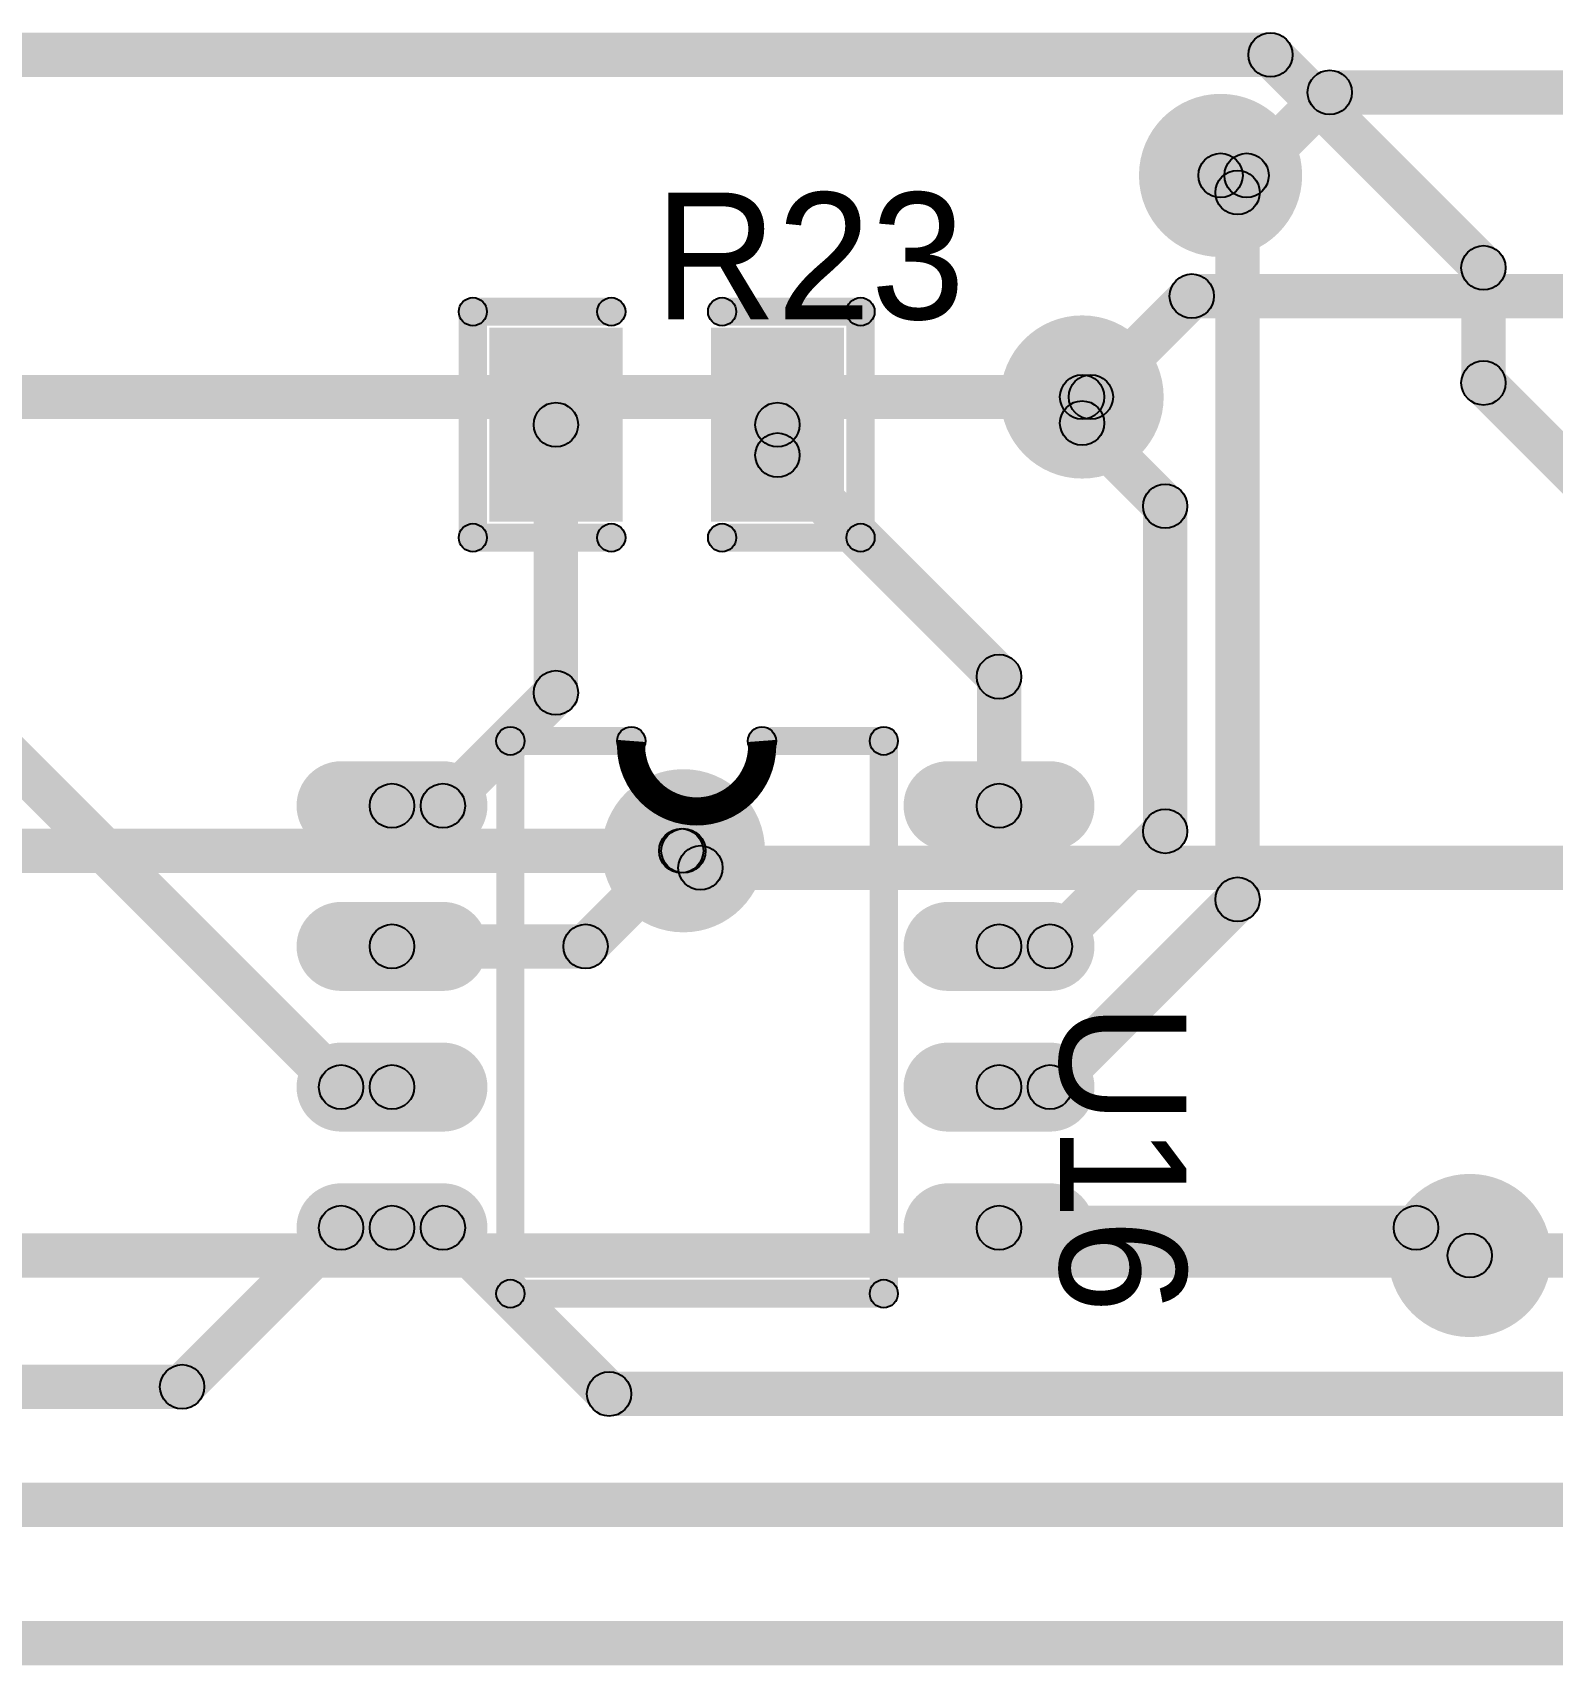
# Model space of a CAD drawing. Header units: millimetres. Extents: x 1.24 to 8.03, y 2.12 to 7.05.
# Drawn here: x 2.786 to 3.327, y 3.87 to 4.45 of the extents above; entities that cross this region are included whole.
import ezdxf

# ---------------------------------------------------------------- set-up
doc = ezdxf.new("R2010")
doc.units = ezdxf.units.MM
doc.header["$MEASUREMENT"] = 0
for name, color, linetype in [('BottomLayer', 5, 'Continuous'), ('BottomSolder', 6, 'Continuous'), ('TopLayer', 1, 'Continuous'), ('TopOverlay', 2, 'Continuous'), ('TopPaste', 8, 'Continuous'), ('TopSolder', 216, 'Continuous'), ('ViaHoleLayer', 16, 'Continuous')]:
    doc.layers.add(name, color=color, linetype=linetype)

# ---------------------------------------------------------------- blocks, each defined once
blk = doc.blocks.new('SOIC_8_L5_0_W4_0_P1_27_LS6_0_BL_14')
at = {"layer": 'TopLayer'}
h = blk.add_hatch(color=1, dxfattribs=at)
edge = h.paths.add_edge_path()
edge.add_arc((-0.075, 0.125984), 0.011811, 0, 180)
edge.add_line((-0.086811, 0.125984), (-0.086811, 0.089763))
edge.add_arc((-0.075, 0.089763), 0.011811, 180, 360)
edge.add_line((-0.063189, 0.089763), (-0.063189, 0.125984))
h = blk.add_hatch(color=1, dxfattribs=at)
edge = h.paths.add_edge_path()
edge.add_arc((-0.025, 0.125984), 0.011811, 0, 180)
edge.add_line((-0.036811, 0.125984), (-0.036811, 0.089763))
edge.add_arc((-0.025, 0.089763), 0.011811, 180, 360)
edge.add_line((-0.013189, 0.089763), (-0.013189, 0.125984))
h = blk.add_hatch(color=1, dxfattribs=at)
edge = h.paths.add_edge_path()
edge.add_arc((0.025, 0.125984), 0.011811, 0, 180)
edge.add_line((0.013189, 0.125984), (0.013189, 0.089763))
edge.add_arc((0.025, 0.089763), 0.011811, 180, 360)
edge.add_line((0.036811, 0.089763), (0.036811, 0.125984))
h = blk.add_hatch(color=1, dxfattribs=at)
edge = h.paths.add_edge_path()
edge.add_arc((0.075, 0.125984), 0.011811, 0, 180)
edge.add_line((0.063189, 0.125984), (0.063189, 0.089763))
edge.add_arc((0.075, 0.089763), 0.011811, 180, 360)
edge.add_line((0.086811, 0.089763), (0.086811, 0.125984))
h = blk.add_hatch(color=1, dxfattribs=at)
edge = h.paths.add_edge_path()
edge.add_arc((-0.075, -0.089763), 0.011811, 0, 180)
edge.add_line((-0.086811, -0.089763), (-0.086811, -0.125984))
edge.add_arc((-0.075, -0.125984), 0.011811, 180, 360)
edge.add_line((-0.063189, -0.125984), (-0.063189, -0.089763))
h = blk.add_hatch(color=1, dxfattribs=at)
edge = h.paths.add_edge_path()
edge.add_arc((-0.025, -0.089763), 0.011811, 0, 180)
edge.add_line((-0.036811, -0.089763), (-0.036811, -0.125984))
edge.add_arc((-0.025, -0.125984), 0.011811, 180, 360)
edge.add_line((-0.013189, -0.125984), (-0.013189, -0.089763))
h = blk.add_hatch(color=1, dxfattribs=at)
edge = h.paths.add_edge_path()
edge.add_arc((0.025, -0.089763), 0.011811, 0, 180)
edge.add_line((0.013189, -0.089763), (0.013189, -0.125984))
edge.add_arc((0.025, -0.125984), 0.011811, 180, 360)
edge.add_line((0.036811, -0.125984), (0.036811, -0.089763))
h = blk.add_hatch(color=1, dxfattribs=at)
edge = h.paths.add_edge_path()
edge.add_arc((0.075, -0.089763), 0.011811, 0, 180)
edge.add_line((0.063189, -0.089763), (0.063189, -0.125984))
edge.add_arc((0.075, -0.125984), 0.011811, 180, 360)
edge.add_line((0.086811, -0.125984), (0.086811, -0.089763))
at = {"layer": 'TopOverlay'}
h = blk.add_hatch(color=2, dxfattribs=at)
edge = h.paths.add_edge_path()
edge.add_arc((-0.098031, 0.066929), 0.005, 0, 360)
h = blk.add_hatch(color=2, dxfattribs=at)
edge = h.paths.add_edge_path()
edge.add_arc((-0.098031, 0.066929), 0.005, 0, 360)
for points in [[(0.098425, 0.071929), (0.098425, 0.061929), (-0.098031, 0.061929), (-0.098031, 0.071929)], [(-0.093031, 0.023622), (-0.103031, 0.023622), (-0.103031, 0.066929), (-0.093031, 0.066929)], [(0.103425, -0.065797), (0.093425, -0.065797), (0.093425, 0.066929), (0.103425, 0.066929)], [(-0.093031, -0.065797), (-0.103031, -0.065797), (-0.103031, -0.022835), (-0.093031, -0.022835)], [(0.098425, -0.060797), (0.098425, -0.070797), (-0.098031, -0.070797), (-0.098031, -0.060797)]]:
    blk.add_hatch(color=2, dxfattribs=at).paths.add_polyline_path(points)
h = blk.add_hatch(color=2, dxfattribs=at)
edge = h.paths.add_edge_path()
edge.add_arc((0.098425, 0.066929), 0.005, 0, 360)
h = blk.add_hatch(color=2, dxfattribs=at)
edge = h.paths.add_edge_path()
edge.add_arc((0.098425, 0.066929), 0.005, 0, 360)
h = blk.add_hatch(color=2, dxfattribs=at)
edge = h.paths.add_edge_path()
edge.add_arc((-0.098031, 0.023622), 0.005, 0, 360)
h = blk.add_hatch(color=2, dxfattribs=at)
edge = h.paths.add_edge_path()
edge.add_arc((-0.098031, 0.023622), 0.005, 0, 360)
h = blk.add_hatch(color=2, dxfattribs=at)
edge = h.paths.add_edge_path()
edge.add_arc((-0.098031, -0.022835), 0.005, 0, 360)
h = blk.add_hatch(color=2, dxfattribs=at)
edge = h.paths.add_edge_path()
edge.add_arc((-0.098031, -0.022835), 0.005, 0, 360)
h = blk.add_hatch(color=2, dxfattribs=at)
edge = h.paths.add_edge_path()
edge.add_arc((-0.098031, -0.065797), 0.005, 0, 360)
h = blk.add_hatch(color=2, dxfattribs=at)
edge = h.paths.add_edge_path()
edge.add_arc((-0.098031, -0.065797), 0.005, 0, 360)
h = blk.add_hatch(color=2, dxfattribs=at)
edge = h.paths.add_edge_path()
edge.add_arc((0.098425, -0.065797), 0.005, 0, 360)
h = blk.add_hatch(color=2, dxfattribs=at)
edge = h.paths.add_edge_path()
edge.add_arc((0.098425, -0.065797), 0.005, 0, 360)
at = {"layer": 'TopPaste'}
h = blk.add_hatch(color=8, dxfattribs=at)
edge = h.paths.add_edge_path()
edge.add_arc((-0.075, 0.125984), 0.011811, 0, 180)
edge.add_line((-0.086811, 0.125984), (-0.086811, 0.089763))
edge.add_arc((-0.075, 0.089763), 0.011811, 180, 360)
edge.add_line((-0.063189, 0.089763), (-0.063189, 0.125984))
h = blk.add_hatch(color=8, dxfattribs=at)
edge = h.paths.add_edge_path()
edge.add_arc((-0.025, 0.125984), 0.011811, 0, 180)
edge.add_line((-0.036811, 0.125984), (-0.036811, 0.089763))
edge.add_arc((-0.025, 0.089763), 0.011811, 180, 360)
edge.add_line((-0.013189, 0.089763), (-0.013189, 0.125984))
h = blk.add_hatch(color=8, dxfattribs=at)
edge = h.paths.add_edge_path()
edge.add_arc((0.025, 0.125984), 0.011811, 0, 180)
edge.add_line((0.013189, 0.125984), (0.013189, 0.089763))
edge.add_arc((0.025, 0.089763), 0.011811, 180, 360)
edge.add_line((0.036811, 0.089763), (0.036811, 0.125984))
h = blk.add_hatch(color=8, dxfattribs=at)
edge = h.paths.add_edge_path()
edge.add_arc((0.075, 0.125984), 0.011811, 0, 180)
edge.add_line((0.063189, 0.125984), (0.063189, 0.089763))
edge.add_arc((0.075, 0.089763), 0.011811, 180, 360)
edge.add_line((0.086811, 0.089763), (0.086811, 0.125984))
h = blk.add_hatch(color=8, dxfattribs=at)
edge = h.paths.add_edge_path()
edge.add_arc((-0.075, -0.089763), 0.011811, 0, 180)
edge.add_line((-0.086811, -0.089763), (-0.086811, -0.125984))
edge.add_arc((-0.075, -0.125984), 0.011811, 180, 360)
edge.add_line((-0.063189, -0.125984), (-0.063189, -0.089763))
h = blk.add_hatch(color=8, dxfattribs=at)
edge = h.paths.add_edge_path()
edge.add_arc((-0.025, -0.089763), 0.011811, 0, 180)
edge.add_line((-0.036811, -0.089763), (-0.036811, -0.125984))
edge.add_arc((-0.025, -0.125984), 0.011811, 180, 360)
edge.add_line((-0.013189, -0.125984), (-0.013189, -0.089763))
h = blk.add_hatch(color=8, dxfattribs=at)
edge = h.paths.add_edge_path()
edge.add_arc((0.025, -0.089763), 0.011811, 0, 180)
edge.add_line((0.013189, -0.089763), (0.013189, -0.125984))
edge.add_arc((0.025, -0.125984), 0.011811, 180, 360)
edge.add_line((0.036811, -0.125984), (0.036811, -0.089763))
h = blk.add_hatch(color=8, dxfattribs=at)
edge = h.paths.add_edge_path()
edge.add_arc((0.075, -0.089763), 0.011811, 0, 180)
edge.add_line((0.063189, -0.089763), (0.063189, -0.125984))
edge.add_arc((0.075, -0.125984), 0.011811, 180, 360)
edge.add_line((0.086811, -0.125984), (0.086811, -0.089763))
at = {"layer": 'TopSolder'}
h = blk.add_hatch(color=216, dxfattribs=at)
edge = h.paths.add_edge_path()
edge.add_arc((-0.075, 0.125984), 0.015811, 0, 180)
edge.add_line((-0.090811, 0.125984), (-0.090811, 0.089763))
edge.add_arc((-0.075, 0.089763), 0.015811, 180, 360)
edge.add_line((-0.059189, 0.089763), (-0.059189, 0.125984))
h = blk.add_hatch(color=216, dxfattribs=at)
edge = h.paths.add_edge_path()
edge.add_arc((-0.025, 0.125984), 0.015811, 0, 180)
edge.add_line((-0.040811, 0.125984), (-0.040811, 0.089763))
edge.add_arc((-0.025, 0.089763), 0.015811, 180, 360)
edge.add_line((-0.009189, 0.089763), (-0.009189, 0.125984))
h = blk.add_hatch(color=216, dxfattribs=at)
edge = h.paths.add_edge_path()
edge.add_arc((0.025, 0.125984), 0.015811, 0, 180)
edge.add_line((0.009189, 0.125984), (0.009189, 0.089763))
edge.add_arc((0.025, 0.089763), 0.015811, 180, 360)
edge.add_line((0.040811, 0.089763), (0.040811, 0.125984))
h = blk.add_hatch(color=216, dxfattribs=at)
edge = h.paths.add_edge_path()
edge.add_arc((0.075, 0.125984), 0.015811, 0, 180)
edge.add_line((0.059189, 0.125984), (0.059189, 0.089763))
edge.add_arc((0.075, 0.089763), 0.015811, 180, 360)
edge.add_line((0.090811, 0.089763), (0.090811, 0.125984))
h = blk.add_hatch(color=216, dxfattribs=at)
edge = h.paths.add_edge_path()
edge.add_arc((-0.075, -0.089763), 0.015811, 0, 180)
edge.add_line((-0.090811, -0.089763), (-0.090811, -0.125984))
edge.add_arc((-0.075, -0.125984), 0.015811, 180, 360)
edge.add_line((-0.059189, -0.125984), (-0.059189, -0.089763))
h = blk.add_hatch(color=216, dxfattribs=at)
edge = h.paths.add_edge_path()
edge.add_arc((-0.025, -0.089763), 0.015811, 0, 180)
edge.add_line((-0.040811, -0.089763), (-0.040811, -0.125984))
edge.add_arc((-0.025, -0.125984), 0.015811, 180, 360)
edge.add_line((-0.009189, -0.125984), (-0.009189, -0.089763))
h = blk.add_hatch(color=216, dxfattribs=at)
edge = h.paths.add_edge_path()
edge.add_arc((0.025, -0.089763), 0.015811, 0, 180)
edge.add_line((0.009189, -0.089763), (0.009189, -0.125984))
edge.add_arc((0.025, -0.125984), 0.015811, 180, 360)
edge.add_line((0.040811, -0.125984), (0.040811, -0.089763))
h = blk.add_hatch(color=216, dxfattribs=at)
edge = h.paths.add_edge_path()
edge.add_arc((0.075, -0.089763), 0.015811, 0, 180)
edge.add_line((0.059189, -0.089763), (0.059189, -0.125984))
edge.add_arc((0.075, -0.125984), 0.015811, 180, 360)
edge.add_line((0.090811, -0.125984), (0.090811, -0.089763))
at = {"layer": 'TopOverlay', "const_width": 0.01}
blk.add_lwpolyline([(-0.098031, 0.023622, -1.0785851), (-0.098031, -0.022835)], format="xyb", dxfattribs=at)
at = {"layer": 'TopOverlay'}
for centre in [(-0.098031, 0.066929), (-0.098031, 0.066929), (0.098425, 0.066929), (0.098425, 0.066929), (-0.098031, 0.023622), (-0.098031, 0.023622), (-0.098031, -0.022835), (-0.098031, -0.022835), (-0.098031, -0.065797), (-0.098031, -0.065797), (0.098425, -0.065797), (0.098425, -0.065797)]:
    blk.add_circle(centre, 0.005, dxfattribs=at)
blk = doc.blocks.new('R0805_70')
at = {"layer": 'TopLayer'}
for points in [[(-0.05906, 0.03051), (-0.01969, 0.03051), (-0.01969, -0.03051), (-0.05906, -0.03051)], [(0.01969, 0.03051), (0.05906, 0.03051), (0.05906, -0.03051), (0.01969, -0.03051)]]:
    blk.add_hatch(color=1, dxfattribs=at).paths.add_polyline_path(points)
at = {"layer": 'TopOverlay'}
h = blk.add_hatch(color=2, dxfattribs=at)
edge = h.paths.add_edge_path()
edge.add_arc((-0.0689, 0.04016), 0.005, 0, 360)
h = blk.add_hatch(color=2, dxfattribs=at)
edge = h.paths.add_edge_path()
edge.add_arc((-0.0689, 0.04016), 0.005, 0, 360)
for points in [[(-0.0689, 0.03516), (-0.0689, 0.04516), (-0.01969, 0.04516), (-0.01969, 0.03516)], [(0.01969, 0.03516), (0.01969, 0.04516), (0.0689, 0.04516), (0.0689, 0.03516)], [(-0.0739, 0.04016), (-0.0639, 0.04016), (-0.0639, -0.04016), (-0.0739, -0.04016)], [(0.0739, -0.04016), (0.0639, -0.04016), (0.0639, 0.04016), (0.0739, 0.04016)], [(-0.0689, -0.04516), (-0.0689, -0.03516), (-0.01969, -0.03516), (-0.01969, -0.04516)], [(0.01969, -0.04516), (0.01969, -0.03516), (0.0689, -0.03516), (0.0689, -0.04516)]]:
    blk.add_hatch(color=2, dxfattribs=at).paths.add_polyline_path(points)
h = blk.add_hatch(color=2, dxfattribs=at)
edge = h.paths.add_edge_path()
edge.add_arc((-0.01969, 0.04016), 0.005, 0, 360)
h = blk.add_hatch(color=2, dxfattribs=at)
edge = h.paths.add_edge_path()
edge.add_arc((0.01969, 0.04016), 0.005, 0, 360)
h = blk.add_hatch(color=2, dxfattribs=at)
edge = h.paths.add_edge_path()
edge.add_arc((0.0689, 0.04016), 0.005, 0, 360)
h = blk.add_hatch(color=2, dxfattribs=at)
edge = h.paths.add_edge_path()
edge.add_arc((0.0689, 0.04016), 0.005, 0, 360)
h = blk.add_hatch(color=2, dxfattribs=at)
edge = h.paths.add_edge_path()
edge.add_arc((-0.0689, -0.04016), 0.005, 0, 360)
h = blk.add_hatch(color=2, dxfattribs=at)
edge = h.paths.add_edge_path()
edge.add_arc((-0.0689, -0.04016), 0.005, 0, 360)
h = blk.add_hatch(color=2, dxfattribs=at)
edge = h.paths.add_edge_path()
edge.add_arc((-0.01969, -0.04016), 0.005, 0, 360)
h = blk.add_hatch(color=2, dxfattribs=at)
edge = h.paths.add_edge_path()
edge.add_arc((0.01969, -0.04016), 0.005, 0, 360)
h = blk.add_hatch(color=2, dxfattribs=at)
edge = h.paths.add_edge_path()
edge.add_arc((0.0689, -0.04016), 0.005, 0, 360)
h = blk.add_hatch(color=2, dxfattribs=at)
edge = h.paths.add_edge_path()
edge.add_arc((0.0689, -0.04016), 0.005, 0, 360)
at = {"layer": 'TopPaste'}
for points in [[(-0.05906, 0.03051), (-0.01969, 0.03051), (-0.01969, -0.03051), (-0.05906, -0.03051)], [(0.01969, 0.03051), (0.05906, 0.03051), (0.05906, -0.03051), (0.01969, -0.03051)]]:
    blk.add_hatch(color=8, dxfattribs=at).paths.add_polyline_path(points)
at = {"layer": 'TopSolder'}
for points in [[(-0.06305, 0.03451), (-0.01569, 0.03451), (-0.01569, -0.03451), (-0.06305, -0.03451)], [(0.01569, 0.03451), (0.06305, 0.03451), (0.06305, -0.03451), (0.01569, -0.03451)]]:
    blk.add_hatch(color=216, dxfattribs=at).paths.add_polyline_path(points)
at = {"layer": 'TopOverlay'}
for centre in [(-0.0689, 0.04016), (-0.0689, 0.04016), (-0.01969, 0.04016), (0.01969, 0.04016), (0.0689, 0.04016), (0.0689, 0.04016), (-0.0689, -0.04016), (-0.0689, -0.04016), (-0.01969, -0.04016), (0.01969, -0.04016), (0.0689, -0.04016), (0.0689, -0.04016)]:
    blk.add_circle(centre, 0.005, dxfattribs=at)

msp = doc.modelspace()

# ---------------------------------------------------------------- hatches: boundary and pattern name
at = {"layer": 'BottomLayer'}
for points in [[(3.2235, 4.39404), (3.21236, 4.40517), (3.24189, 4.4347), (3.25303, 4.42357)], [(3.24746, 4.42126), (3.24746, 4.43701), (3.48806, 4.43701), (3.48806, 4.42126)], [(3.20866, 4.39173), (3.20866, 4.40748), (3.21793, 4.40748), (3.21793, 4.39173)], [(3.19844, 4.34886), (3.19844, 4.36461), (3.3528, 4.36461), (3.3528, 4.34886)], [(3.16815, 4.3153), (3.15701, 4.32643), (3.19288, 4.3623), (3.20401, 4.35116)], [(2.70352, 4.31299), (2.70352, 4.32874), (3.16258, 4.32874), (3.16258, 4.31299)], [(2.52731, 4.15171), (2.52731, 4.16746), (3.01775, 4.16746), (3.01775, 4.15171)], [(3.01218, 4.15402), (3.02332, 4.16515), (3.02936, 4.15911), (3.01823, 4.14798)], [(3.02379, 4.14567), (3.02379, 4.16142), (3.53346, 4.16142), (3.53346, 4.14567)], [(2.74606, 4.00787), (2.74606, 4.02362), (3.29724, 4.02362), (3.29724, 4.00787)], [(3.29724, 4.00787), (3.29724, 4.02362), (3.54331, 4.02362), (3.54331, 4.00787)]]:
    msp.add_hatch(color=5, dxfattribs=at).paths.add_polyline_path(points)
h = msp.add_hatch(color=5, dxfattribs=at)
edge = h.paths.add_edge_path()
edge.add_arc((3.24746, 4.42913), 0.00787, 0, 360)
h = msp.add_hatch(color=5, dxfattribs=at)
edge = h.paths.add_edge_path()
edge.add_arc((3.24746, 4.42913), 0.00787, 0, 360)
h = msp.add_hatch(color=5, dxfattribs=at)
edge = h.paths.add_edge_path()
edge.add_arc((3.20866, 4.39961), 0.025, 0, 360)
h = msp.add_hatch(color=5, dxfattribs=at)
edge = h.paths.add_edge_path()
edge.add_arc((3.20866, 4.39961), 0.00787, 0, 360)
h = msp.add_hatch(color=5, dxfattribs=at)
edge = h.paths.add_edge_path()
edge.add_arc((3.21793, 4.39961), 0.00787, 0, 360)
h = msp.add_hatch(color=5, dxfattribs=at)
edge = h.paths.add_edge_path()
edge.add_arc((3.21793, 4.39961), 0.00787, 0, 360)
h = msp.add_hatch(color=5, dxfattribs=at)
edge = h.paths.add_edge_path()
edge.add_arc((3.19844, 4.35673), 0.00787, 0, 360)
h = msp.add_hatch(color=5, dxfattribs=at)
edge = h.paths.add_edge_path()
edge.add_arc((3.19844, 4.35673), 0.00787, 0, 360)
h = msp.add_hatch(color=5, dxfattribs=at)
edge = h.paths.add_edge_path()
edge.add_arc((3.15945, 4.32087), 0.025, 0, 360)
h = msp.add_hatch(color=5, dxfattribs=at)
edge = h.paths.add_edge_path()
edge.add_arc((3.16258, 4.32087), 0.00787, 0, 360)
h = msp.add_hatch(color=5, dxfattribs=at)
edge = h.paths.add_edge_path()
edge.add_arc((3.16258, 4.32087), 0.00787, 0, 360)
h = msp.add_hatch(color=5, dxfattribs=at)
edge = h.paths.add_edge_path()
edge.add_arc((3.01775, 4.15959), 0.025, 0, 360)
h = msp.add_hatch(color=5, dxfattribs=at)
edge = h.paths.add_edge_path()
edge.add_arc((3.01775, 4.15959), 0.00787, 0, 360)
h = msp.add_hatch(color=5, dxfattribs=at)
edge = h.paths.add_edge_path()
edge.add_arc((3.01775, 4.15959), 0.00787, 0, 360)
h = msp.add_hatch(color=5, dxfattribs=at)
edge = h.paths.add_edge_path()
edge.add_arc((3.02379, 4.15354), 0.00787, 0, 360)
h = msp.add_hatch(color=5, dxfattribs=at)
edge = h.paths.add_edge_path()
edge.add_arc((3.02379, 4.15354), 0.00787, 0, 360)
h = msp.add_hatch(color=5, dxfattribs=at)
edge = h.paths.add_edge_path()
edge.add_arc((3.29724, 4.01575), 0.025, 0, 360)
h = msp.add_hatch(color=5, dxfattribs=at)
edge = h.paths.add_edge_path()
edge.add_arc((3.29724, 4.01575), 0.00787, 0, 360)
h = msp.add_hatch(color=5, dxfattribs=at)
edge = h.paths.add_edge_path()
edge.add_arc((3.29724, 4.01575), 0.00787, 0, 360)
at = {"layer": 'BottomSolder'}
h = msp.add_hatch(color=6, dxfattribs=at)
edge = h.paths.add_edge_path()
edge.add_arc((3.20866, 4.39961), 0.029, 0, 360)
h = msp.add_hatch(color=6, dxfattribs=at)
edge = h.paths.add_edge_path()
edge.add_arc((3.15945, 4.32087), 0.029, 0, 360)
h = msp.add_hatch(color=6, dxfattribs=at)
edge = h.paths.add_edge_path()
edge.add_arc((3.01775, 4.15959), 0.029, 0, 360)
h = msp.add_hatch(color=6, dxfattribs=at)
edge = h.paths.add_edge_path()
edge.add_arc((3.29724, 4.01575), 0.029, 0, 360)
at = {"layer": 'TopLayer'}
for points in [[(1.99447, 4.43461), (1.99447, 4.45035), (3.22642, 4.45035), (3.22642, 4.43461)], [(3.22085, 4.43691), (3.23199, 4.44805), (3.30768, 4.37236), (3.29654, 4.36123)], [(3.20309, 4.39404), (3.21423, 4.40517), (3.22029, 4.39911), (3.20916, 4.38798)], [(3.2226, 4.14228), (3.20685, 4.14228), (3.20685, 4.39354), (3.2226, 4.39354)], [(3.30998, 4.32585), (3.29423, 4.32585), (3.29423, 4.36679), (3.30998, 4.36679)], [(3.29654, 4.32028), (3.30768, 4.33141), (3.38336, 4.25573), (3.37223, 4.24459)], [(3.16732, 4.3116), (3.15157, 4.3116), (3.15157, 4.32087), (3.16732, 4.32087)], [(3.15388, 4.30603), (3.16502, 4.31717), (3.19454, 4.28764), (3.18341, 4.2765)], [(2.98032, 4.21575), (2.96457, 4.21575), (2.96457, 4.31102), (2.98032, 4.31102)], [(3.05906, 4.3002), (3.04331, 4.3002), (3.04331, 4.31102), (3.05906, 4.31102)], [(3.04561, 4.29463), (3.05675, 4.30576), (3.13549, 4.22702), (3.12435, 4.21589)], [(3.19685, 4.16654), (3.1811, 4.16654), (3.1811, 4.28207), (3.19685, 4.28207)], [(2.74966, 4.21085), (2.7608, 4.22199), (2.90163, 4.08116), (2.8905, 4.07002)], [(2.93785, 4.17002), (2.92672, 4.18116), (2.96687, 4.22132), (2.97801, 4.21018)], [(3.1378, 4.17559), (3.12205, 4.17559), (3.12205, 4.22146), (3.1378, 4.22146)], [(2.91417, 4.16772), (2.91417, 4.18346), (2.93228, 4.18346), (2.93228, 4.16772)], [(3.01698, 4.15171), (3.01698, 4.16746), (3.01775, 4.16746), (3.01775, 4.15171)], [(3.1536, 4.12002), (3.14246, 4.13116), (3.18341, 4.1721), (3.19454, 4.16097)], [(2.98855, 4.12002), (2.97742, 4.13116), (3.01141, 4.16515), (3.02255, 4.15402)], [(3.1536, 4.07002), (3.14246, 4.08116), (3.20916, 4.14785), (3.22029, 4.13672)], [(2.91417, 4.11772), (2.91417, 4.13346), (2.98298, 4.13346), (2.98298, 4.11772)], [(3.12992, 4.11772), (3.12992, 4.13346), (3.14803, 4.13346), (3.14803, 4.11772)], [(2.89606, 4.06772), (2.89606, 4.08346), (2.91417, 4.08346), (2.91417, 4.06772)], [(3.12992, 4.06772), (3.12992, 4.08346), (3.14803, 4.08346), (3.14803, 4.06772)], [(2.89606, 4.01772), (2.89606, 4.03346), (2.91417, 4.03346), (2.91417, 4.01772)], [(2.91417, 4.01772), (2.91417, 4.03346), (2.93228, 4.03346), (2.93228, 4.01772)], [(3.12992, 4.01772), (3.12992, 4.03346), (3.27813, 4.03346), (3.27813, 4.01772)], [(2.84513, 3.96353), (2.834, 3.97466), (2.8905, 4.03116), (2.90163, 4.02002)], [(2.92672, 4.02002), (2.93785, 4.03116), (2.99691, 3.9721), (2.98577, 3.96097)], [(2.48032, 3.96122), (2.48032, 3.97697), (2.83957, 3.97697), (2.83957, 3.96122)], [(2.99134, 3.95866), (2.99134, 3.97441), (3.36597, 3.97441), (3.36597, 3.95866)], [(2.42126, 3.91929), (2.42126, 3.93504), (3.78937, 3.93504), (3.78937, 3.91929)], [(2.38189, 3.87008), (2.38189, 3.88583), (4.2628, 3.88583), (4.2628, 3.87008)]]:
    msp.add_hatch(color=1, dxfattribs=at).paths.add_polyline_path(points)
h = msp.add_hatch(color=1, dxfattribs=at)
edge = h.paths.add_edge_path()
edge.add_arc((3.22642, 4.44248), 0.00787, 0, 360)
h = msp.add_hatch(color=1, dxfattribs=at)
edge = h.paths.add_edge_path()
edge.add_arc((3.22642, 4.44248), 0.00787, 0, 360)
h = msp.add_hatch(color=1, dxfattribs=at)
edge = h.paths.add_edge_path()
edge.add_arc((3.20866, 4.39961), 0.025, 0, 360)
h = msp.add_hatch(color=1, dxfattribs=at)
edge = h.paths.add_edge_path()
edge.add_arc((3.20866, 4.39961), 0.00787, 0, 360)
h = msp.add_hatch(color=1, dxfattribs=at)
edge = h.paths.add_edge_path()
edge.add_arc((3.21472, 4.39354), 0.00787, 0, 360)
h = msp.add_hatch(color=1, dxfattribs=at)
edge = h.paths.add_edge_path()
edge.add_arc((3.21472, 4.39354), 0.00787, 0, 360)
h = msp.add_hatch(color=1, dxfattribs=at)
edge = h.paths.add_edge_path()
edge.add_arc((3.30211, 4.36679), 0.00787, 0, 360)
h = msp.add_hatch(color=1, dxfattribs=at)
edge = h.paths.add_edge_path()
edge.add_arc((3.30211, 4.36679), 0.00787, 0, 360)
h = msp.add_hatch(color=1, dxfattribs=at)
edge = h.paths.add_edge_path()
edge.add_arc((3.15945, 4.32087), 0.025, 0, 360)
h = msp.add_hatch(color=1, dxfattribs=at)
edge = h.paths.add_edge_path()
edge.add_arc((3.30211, 4.32585), 0.00787, 0, 360)
h = msp.add_hatch(color=1, dxfattribs=at)
edge = h.paths.add_edge_path()
edge.add_arc((3.30211, 4.32585), 0.00787, 0, 360)
h = msp.add_hatch(color=1, dxfattribs=at)
edge = h.paths.add_edge_path()
edge.add_arc((3.15945, 4.32087), 0.00787, 0, 360)
h = msp.add_hatch(color=1, dxfattribs=at)
edge = h.paths.add_edge_path()
edge.add_arc((2.97244, 4.31102), 0.00787, 0, 360)
h = msp.add_hatch(color=1, dxfattribs=at)
edge = h.paths.add_edge_path()
edge.add_arc((3.05118, 4.31102), 0.00787, 0, 360)
h = msp.add_hatch(color=1, dxfattribs=at)
edge = h.paths.add_edge_path()
edge.add_arc((3.15945, 4.3116), 0.00787, 0, 360)
h = msp.add_hatch(color=1, dxfattribs=at)
edge = h.paths.add_edge_path()
edge.add_arc((3.15945, 4.3116), 0.00787, 0, 360)
h = msp.add_hatch(color=1, dxfattribs=at)
edge = h.paths.add_edge_path()
edge.add_arc((3.05118, 4.3002), 0.00787, 0, 360)
h = msp.add_hatch(color=1, dxfattribs=at)
edge = h.paths.add_edge_path()
edge.add_arc((3.05118, 4.3002), 0.00787, 0, 360)
h = msp.add_hatch(color=1, dxfattribs=at)
edge = h.paths.add_edge_path()
edge.add_arc((3.18898, 4.28207), 0.00787, 0, 360)
h = msp.add_hatch(color=1, dxfattribs=at)
edge = h.paths.add_edge_path()
edge.add_arc((3.18898, 4.28207), 0.00787, 0, 360)
h = msp.add_hatch(color=1, dxfattribs=at)
edge = h.paths.add_edge_path()
edge.add_arc((3.12992, 4.22146), 0.00787, 0, 360)
h = msp.add_hatch(color=1, dxfattribs=at)
edge = h.paths.add_edge_path()
edge.add_arc((3.12992, 4.22146), 0.00787, 0, 360)
h = msp.add_hatch(color=1, dxfattribs=at)
edge = h.paths.add_edge_path()
edge.add_arc((2.97244, 4.21575), 0.00787, 0, 360)
h = msp.add_hatch(color=1, dxfattribs=at)
edge = h.paths.add_edge_path()
edge.add_arc((2.97244, 4.21575), 0.00787, 0, 360)
h = msp.add_hatch(color=1, dxfattribs=at)
edge = h.paths.add_edge_path()
edge.add_arc((3.01775, 4.15959), 0.025, 0, 360)
h = msp.add_hatch(color=1, dxfattribs=at)
edge = h.paths.add_edge_path()
edge.add_arc((2.91417, 4.17559), 0.00787, 0, 360)
h = msp.add_hatch(color=1, dxfattribs=at)
edge = h.paths.add_edge_path()
edge.add_arc((2.93228, 4.17559), 0.00787, 0, 360)
h = msp.add_hatch(color=1, dxfattribs=at)
edge = h.paths.add_edge_path()
edge.add_arc((2.93228, 4.17559), 0.00787, 0, 360)
h = msp.add_hatch(color=1, dxfattribs=at)
edge = h.paths.add_edge_path()
edge.add_arc((3.12992, 4.17559), 0.00787, 0, 360)
h = msp.add_hatch(color=1, dxfattribs=at)
edge = h.paths.add_edge_path()
edge.add_arc((3.18898, 4.16654), 0.00787, 0, 360)
h = msp.add_hatch(color=1, dxfattribs=at)
edge = h.paths.add_edge_path()
edge.add_arc((3.18898, 4.16654), 0.00787, 0, 360)
h = msp.add_hatch(color=1, dxfattribs=at)
edge = h.paths.add_edge_path()
edge.add_arc((3.01698, 4.15959), 0.00787, 0, 360)
h = msp.add_hatch(color=1, dxfattribs=at)
edge = h.paths.add_edge_path()
edge.add_arc((3.01698, 4.15959), 0.00787, 0, 360)
h = msp.add_hatch(color=1, dxfattribs=at)
edge = h.paths.add_edge_path()
edge.add_arc((3.01775, 4.15959), 0.00787, 0, 360)
h = msp.add_hatch(color=1, dxfattribs=at)
edge = h.paths.add_edge_path()
edge.add_arc((3.21472, 4.14228), 0.00787, 0, 360)
h = msp.add_hatch(color=1, dxfattribs=at)
edge = h.paths.add_edge_path()
edge.add_arc((3.21472, 4.14228), 0.00787, 0, 360)
h = msp.add_hatch(color=1, dxfattribs=at)
edge = h.paths.add_edge_path()
edge.add_arc((2.91417, 4.12559), 0.00787, 0, 360)
h = msp.add_hatch(color=1, dxfattribs=at)
edge = h.paths.add_edge_path()
edge.add_arc((2.98298, 4.12559), 0.00787, 0, 360)
h = msp.add_hatch(color=1, dxfattribs=at)
edge = h.paths.add_edge_path()
edge.add_arc((2.98298, 4.12559), 0.00787, 0, 360)
h = msp.add_hatch(color=1, dxfattribs=at)
edge = h.paths.add_edge_path()
edge.add_arc((3.12992, 4.12559), 0.00787, 0, 360)
h = msp.add_hatch(color=1, dxfattribs=at)
edge = h.paths.add_edge_path()
edge.add_arc((3.14803, 4.12559), 0.00787, 0, 360)
h = msp.add_hatch(color=1, dxfattribs=at)
edge = h.paths.add_edge_path()
edge.add_arc((3.14803, 4.12559), 0.00787, 0, 360)
h = msp.add_hatch(color=1, dxfattribs=at)
edge = h.paths.add_edge_path()
edge.add_arc((2.89606, 4.07559), 0.00787, 0, 360)
h = msp.add_hatch(color=1, dxfattribs=at)
edge = h.paths.add_edge_path()
edge.add_arc((2.89606, 4.07559), 0.00787, 0, 360)
h = msp.add_hatch(color=1, dxfattribs=at)
edge = h.paths.add_edge_path()
edge.add_arc((2.91417, 4.07559), 0.00787, 0, 360)
h = msp.add_hatch(color=1, dxfattribs=at)
edge = h.paths.add_edge_path()
edge.add_arc((3.12992, 4.07559), 0.00787, 0, 360)
h = msp.add_hatch(color=1, dxfattribs=at)
edge = h.paths.add_edge_path()
edge.add_arc((3.14803, 4.07559), 0.00787, 0, 360)
h = msp.add_hatch(color=1, dxfattribs=at)
edge = h.paths.add_edge_path()
edge.add_arc((3.14803, 4.07559), 0.00787, 0, 360)
h = msp.add_hatch(color=1, dxfattribs=at)
edge = h.paths.add_edge_path()
edge.add_arc((3.29724, 4.01575), 0.025, 0, 360)
h = msp.add_hatch(color=1, dxfattribs=at)
edge = h.paths.add_edge_path()
edge.add_arc((2.89606, 4.02559), 0.00787, 0, 360)
h = msp.add_hatch(color=1, dxfattribs=at)
edge = h.paths.add_edge_path()
edge.add_arc((2.89606, 4.02559), 0.00787, 0, 360)
h = msp.add_hatch(color=1, dxfattribs=at)
edge = h.paths.add_edge_path()
edge.add_arc((2.91417, 4.02559), 0.00787, 0, 360)
h = msp.add_hatch(color=1, dxfattribs=at)
edge = h.paths.add_edge_path()
edge.add_arc((2.91417, 4.02559), 0.00787, 0, 360)
h = msp.add_hatch(color=1, dxfattribs=at)
edge = h.paths.add_edge_path()
edge.add_arc((2.93228, 4.02559), 0.00787, 0, 360)
h = msp.add_hatch(color=1, dxfattribs=at)
edge = h.paths.add_edge_path()
edge.add_arc((2.93228, 4.02559), 0.00787, 0, 360)
h = msp.add_hatch(color=1, dxfattribs=at)
edge = h.paths.add_edge_path()
edge.add_arc((3.12992, 4.02559), 0.00787, 0, 360)
h = msp.add_hatch(color=1, dxfattribs=at)
edge = h.paths.add_edge_path()
edge.add_arc((3.27813, 4.02559), 0.00787, 0, 360)
h = msp.add_hatch(color=1, dxfattribs=at)
edge = h.paths.add_edge_path()
edge.add_arc((2.83957, 3.96909), 0.00787, 0, 360)
h = msp.add_hatch(color=1, dxfattribs=at)
edge = h.paths.add_edge_path()
edge.add_arc((2.83957, 3.96909), 0.00787, 0, 360)
h = msp.add_hatch(color=1, dxfattribs=at)
edge = h.paths.add_edge_path()
edge.add_arc((2.99134, 3.96654), 0.00787, 0, 360)
h = msp.add_hatch(color=1, dxfattribs=at)
edge = h.paths.add_edge_path()
edge.add_arc((2.99134, 3.96654), 0.00787, 0, 360)
at = {"layer": 'TopSolder'}
h = msp.add_hatch(color=216, dxfattribs=at)
edge = h.paths.add_edge_path()
edge.add_arc((3.20866, 4.39961), 0.029, 0, 360)
h = msp.add_hatch(color=216, dxfattribs=at)
edge = h.paths.add_edge_path()
edge.add_arc((3.15945, 4.32087), 0.029, 0, 360)
h = msp.add_hatch(color=216, dxfattribs=at)
edge = h.paths.add_edge_path()
edge.add_arc((3.01775, 4.15959), 0.029, 0, 360)
h = msp.add_hatch(color=216, dxfattribs=at)
edge = h.paths.add_edge_path()
edge.add_arc((3.29724, 4.01575), 0.029, 0, 360)
at = {"layer": 'ViaHoleLayer'}
h = msp.add_hatch(color=16, dxfattribs=at)
edge = h.paths.add_edge_path()
edge.add_arc((3.20866, 4.39961), 0.014, 0, 360)
h = msp.add_hatch(color=16, dxfattribs=at)
edge = h.paths.add_edge_path()
edge.add_arc((3.15945, 4.32087), 0.014, 0, 360)
h = msp.add_hatch(color=16, dxfattribs=at)
edge = h.paths.add_edge_path()
edge.add_arc((3.01775, 4.15959), 0.014, 0, 360)
h = msp.add_hatch(color=16, dxfattribs=at)
edge = h.paths.add_edge_path()
edge.add_arc((3.29724, 4.01575), 0.014, 0, 360)

# ---------------------------------------------------------------- linework, layer by layer
at = {"layer": 'BottomLayer'}
for centre in [(3.24746, 4.42913), (3.24746, 4.42913), (3.20866, 4.39961), (3.21793, 4.39961), (3.21793, 4.39961), (3.19844, 4.35673), (3.19844, 4.35673), (3.16258, 4.32087), (3.16258, 4.32087), (3.01775, 4.15959), (3.01775, 4.15959), (3.02379, 4.15354), (3.02379, 4.15354), (3.29724, 4.01575), (3.29724, 4.01575)]:
    msp.add_circle(centre, 0.00787, dxfattribs=at)
at = {"layer": 'TopLayer'}
for centre in [(3.22642, 4.44248), (3.22642, 4.44248), (3.20866, 4.39961), (3.21472, 4.39354), (3.21472, 4.39354), (3.30211, 4.36679), (3.30211, 4.36679), (3.30211, 4.32585), (3.30211, 4.32585), (3.15945, 4.32087), (2.97244, 4.31102), (3.05118, 4.31102), (3.15945, 4.3116), (3.15945, 4.3116), (3.05118, 4.3002), (3.05118, 4.3002), (3.18898, 4.28207), (3.18898, 4.28207), (3.12992, 4.22146), (3.12992, 4.22146), (2.97244, 4.21575), (2.97244, 4.21575), (2.91417, 4.17559), (2.93228, 4.17559), (2.93228, 4.17559), (3.12992, 4.17559), (3.18898, 4.16654), (3.18898, 4.16654), (3.01698, 4.15959), (3.01698, 4.15959), (3.01775, 4.15959), (3.21472, 4.14228), (3.21472, 4.14228), (2.91417, 4.12559), (2.98298, 4.12559), (2.98298, 4.12559), (3.12992, 4.12559), (3.14803, 4.12559), (3.14803, 4.12559), (2.89606, 4.07559), (2.89606, 4.07559), (2.91417, 4.07559), (3.12992, 4.07559), (3.14803, 4.07559), (3.14803, 4.07559), (2.89606, 4.02559), (2.89606, 4.02559), (2.91417, 4.02559), (2.91417, 4.02559), (2.93228, 4.02559), (2.93228, 4.02559), (3.12992, 4.02559), (3.27813, 4.02559), (2.83957, 3.96909), (2.83957, 3.96909), (2.99134, 3.96654), (2.99134, 3.96654)]:
    msp.add_circle(centre, 0.00787, dxfattribs=at)

# ---------------------------------------------------------------- block references
msp.add_blockref('R0805_70', (3.01181, 4.31102))
at = {"rotation": 270}
msp.add_blockref('SOIC_8_L5_0_W4_0_P1_27_LS6_0_BL_14', (3.02205, 4.10059), dxfattribs=at)

# ---------------------------------------------------------------- texts
at = {"layer": 'TopOverlay'}
msp.add_text('R23', height=0.045, dxfattribs=at).set_placement((3.00744, 4.34852))
msp.add_text('U16', height=0.045, rotation=270, dxfattribs=at).set_placement((3.15155, 4.10559))

doc.saveas('drawing.dxf')
